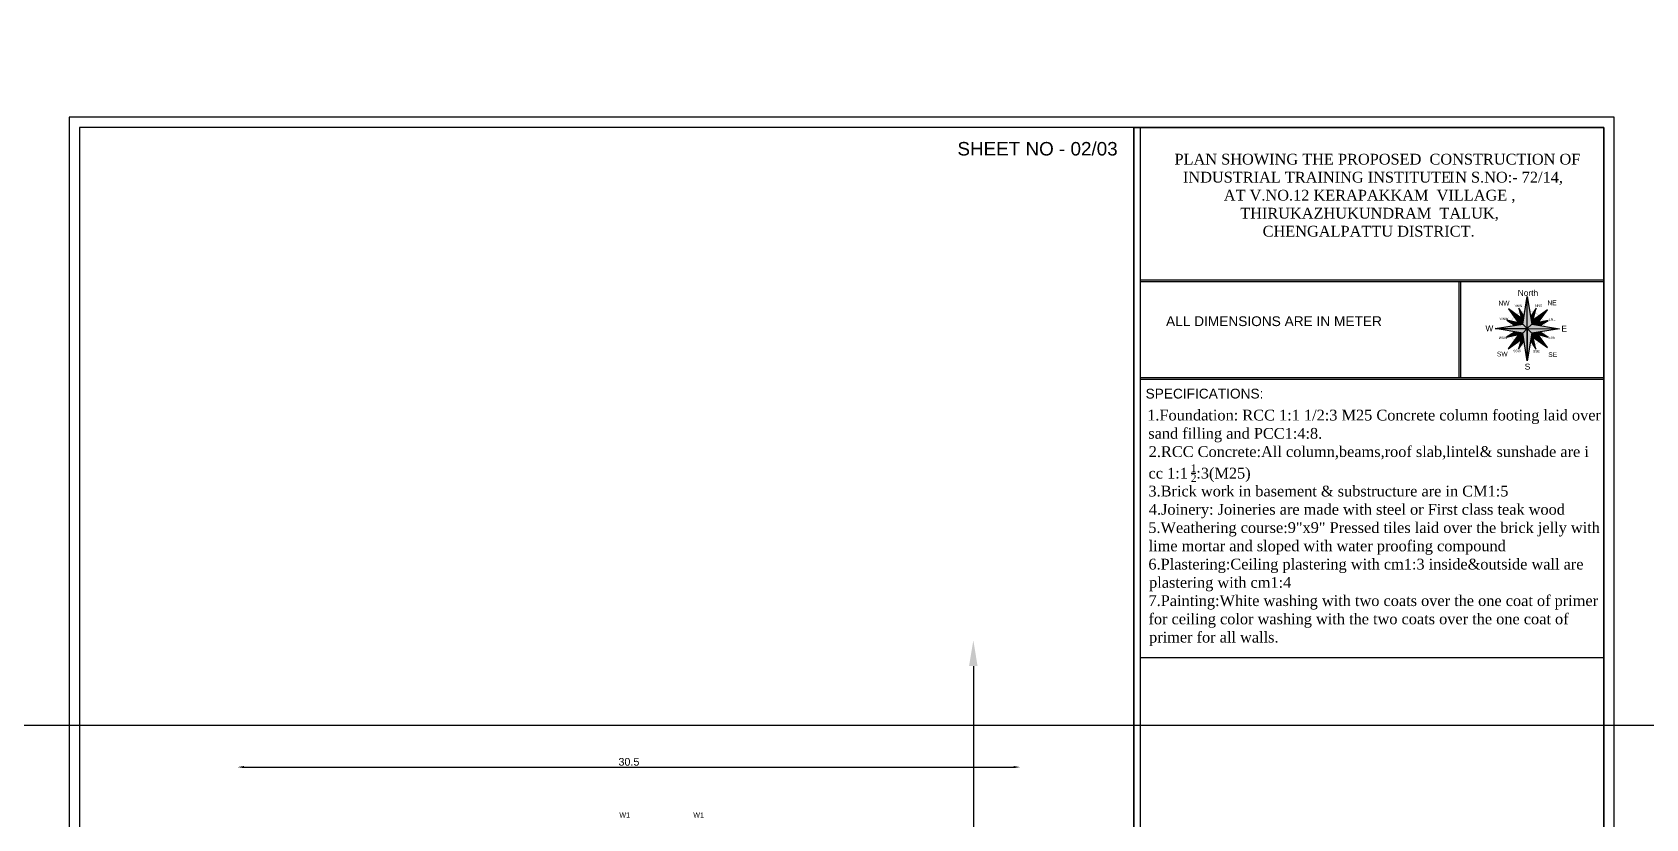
# Model space of a CAD drawing. Header units: metres. Extents: x 0 to 2048, y 111 to 219.
# Drawn here: x 1879.6 to 1942.5, y 177.4 to 208 of the extents above; entities that cross this region are included whole.
import ezdxf
from ezdxf.enums import TextEntityAlignment as Align

# ---------------------------------------------------------------- set-up
doc = ezdxf.new("R2010")
doc.units = ezdxf.units.M
doc.header["$LTSCALE"] = 0.5
doc.header["$MEASUREMENT"] = 0
doc.header["$PDMODE"] = 3
doc.layers.add('layout bou', color=1, linetype='Continuous', lineweight=60)
doc.layers.add('layout bou @ 1', color=1, linetype='Continuous', lineweight=60)
doc.styles.add('200LT_S', font='arial.ttf', dxfattribs={"height": 0.3})
doc.styles.add('AR', font='arial.ttf')
doc.styles.add('arial', font='arial.ttf')
doc.styles.add('Isa-', font='times.ttf')
doc.styles.add('PATTA & SITE', font='arial.ttf', dxfattribs={"height": 1.5})
doc.styles.add('PKA_Sub Heading', font='times.ttf')
doc.styles.get("Standard").update_dxf_attribs({"font": ''})
doc.styles.get('Standard').set_extended_font_data('Arial Black')
doc.dimstyles.new('Building Arrow', dxfattribs={"dimscale": 0, "dimtxt": 1, "dimasz": 1, "dimexe": 0.18, "dimexo": 0.0625, "dimgap": 0.09, "dimtad": 0, "dimdec": 1, "dimzin": 0, "dimdsep": 46, "dimtxsty": 'Standard', "dimcen": 0.09, "dimse1": 1, "dimse2": 1, "dimclrt": 7, "dimadec": 1, "dimazin": 0, "dimtfac": 1, "dimtdec": 1, "dimtofl": 0, "dimtmove": 0, "dimatfit": 3, "dimfxl": 0, "dimtolj": 1, "dimtzin": 0, "dimarcsym": 0})
doc.dimstyles.new('STANDARD$0', dxfattribs={"dimtxt": 0.5, "dimasz": 0.1, "dimexe": 2, "dimexo": 2, "dimgap": 0, "dimtad": 0, "dimzin": 0, "dimdsep": 46, "dimtxsty": 'Standard', "dimblk": 'OBLIQUE', "dimcen": -0.0625, "dimse1": 1, "dimse2": 1, "dimclrd": 3, "dimclre": 9, "dimadec": 0, "dimazin": 0, "dimtfac": 1, "dimtix": 1, "dimtofl": 0, "dimtmove": 2, "dimatfit": 3, "dimldrblk": 'OBLIQUE', "dimfxl": 0, "dimtolj": 1, "dimtzin": 0, "dimarcsym": 0})

# ---------------------------------------------------------------- blocks, each defined once
blk = doc.blocks.new('*D6')
at = {"layer": 'Defpoints', "color": 0, "lineweight": -3}
for p in [(1916.252, 184.327), (1916.252, 150.96), (1916.252, 150.96)]:
    blk.add_point(p, dxfattribs=at)
at = {"layer": 'layout bou', "color": 0, "lineweight": -2}
for p, q in [((1916.252, 183.327), (1916.252, 169.324)), ((1916.252, 151.96), (1916.252, 165.962))]:
    blk.add_line(p, q, dxfattribs=at)
at = {"layer": 'layout bou', "color": 0, "lineweight": -3}
for points in [[(1916.085, 183.327), (1916.418, 183.327), (1916.252, 184.327)], [(1916.085, 151.96), (1916.418, 151.96), (1916.252, 150.96)]]:
    blk.add_solid(points, dxfattribs=at)
at = {"layer": 'layout bou', "color": 7, "lineweight": 15, "insert": (1916.252, 167.643), "char_height": 1, "attachment_point": 5, "rotation": 90}
blk.add_mtext('\\A1;33.4', dxfattribs=at)
blk = doc.blocks.new('*D9')
at = {"layer": 'Defpoints', "color": 0, "lineweight": -3}
for p in [(1764.126, 208.032), (1764.126, 208.032), (1929.977, 145.704)]:
    blk.add_point(p, dxfattribs=at)
at = {"layer": 'layout bou', "color": 0, "lineweight": -2}
for p, q in [((1765.062, 207.68), (1845.087, 177.606)), ((1929.04, 146.056), (1849.016, 176.13))]:
    blk.add_line(p, q, dxfattribs=at)
at = {"layer": 'layout bou', "color": 0, "lineweight": -3}
for points in [[(1765.12, 207.836), (1765.003, 207.524), (1764.126, 208.032)], [(1929.099, 146.212), (1928.982, 145.9), (1929.977, 145.704)]]:
    blk.add_solid(points, dxfattribs=at)
at = {"layer": 'layout bou', "color": 7, "lineweight": 15, "insert": (1847.051, 176.868), "char_height": 1, "attachment_point": 5, "rotation": 339.40364}
blk.add_mtext('\\A1;177.2', dxfattribs=at)
blk = doc.blocks.new('_Oblique')
at = {"color": 0, "linetype": 'ByBlock', "lineweight": -2}
blk.add_line((-0.5, -0.5), (0.5, 0.5), dxfattribs=at)
blk = doc.blocks.new('*D111')
at = {"color": 3, "lineweight": -2, "ltscale": 2}
for p, q in [((0, 181.008), (995.278, 181.008)), ((1992.899, 181.008), (997.621, 181.008))]:
    blk.add_line(p, q, dxfattribs=at)
at = {"layer": 'Defpoints', "color": 0, "lineweight": -3, "ltscale": 2}
for p in [(0, 181.008), (1992.899, 181.008), (1992.899, 181.008)]:
    blk.add_point(p, dxfattribs=at)
at = {"color": 3, "lineweight": -2, "ltscale": 2, "xscale": 0.15, "yscale": 0.15, "zscale": 0.15, "rotation": 180}
blk.add_blockref('_Oblique', (0, 181.008), dxfattribs=at)
at = {"color": 3, "lineweight": -2, "ltscale": 2, "xscale": 0.15, "yscale": 0.15, "zscale": 0.15}
blk.add_blockref('_Oblique', (1992.899, 181.008), dxfattribs=at)
at = {"color": 0, "lineweight": -3, "ltscale": 2, "insert": (996.449, 181.008), "char_height": 0.5, "attachment_point": 5, "style": 'Isa-'}
blk.add_mtext('\\A1;3985.80', dxfattribs=at)

msp = doc.modelspace()

# ---------------------------------------------------------------- hatches: boundary and pattern name
at = {"lineweight": -3}
h = msp.add_hatch(color=5, dxfattribs=at)
h.paths.add_polyline_path([(1937.83636, 197.18347, 0.03167206), (1937.74772, 197.17778), (1937.66401, 196.64883), (1937.8369, 196.48164)])
h.paths.add_polyline_path([(1937.83594, 197.7352), (1937.74772, 197.17778, -0.03167206), (1937.83636, 197.18347)])
for color, points in [(5, [(1937.83594, 197.7352), (1937.8369, 196.48164), (1938.01139, 196.65203)]), (104, [(1937.10566, 197.25506), (1937.55412, 196.63178), (1937.66401, 196.64883), (1937.69262, 196.8296)]), (1, [(1937.71219, 196.95325), (1937.51183, 197.2726), (1937.59519, 196.90022), (1937.69262, 196.8296)]), (1, [(1938.18791, 197.2793), (1937.96523, 196.93698), (1937.99341, 196.76305), (1938.07072, 196.81812)]), (104, [(1938.62799, 197.21501), (1937.99341, 196.76305), (1938.01139, 196.65203), (1938.1935, 196.62292)]), (5, [(1937.66401, 196.64883), (1936.58259, 196.48097), (1937.8369, 196.48164)]), (1, [(1937.50397, 196.25308), (1937.55386, 196.32146), (1937.36355, 196.35272), (1937.03336, 196.15133)]), (1, [(1937.50317, 196.70259), (1937.04339, 196.80754), (1937.36218, 196.60198), (1937.55412, 196.63178)]), (104, [(1937.66736, 196.30283), (1937.55386, 196.32146), (1937.09988, 195.69915), (1937.69626, 196.12109)]), (5, [(1937.8369, 196.48164), (1937.66736, 196.30283), (1937.83937, 195.22089)]), (5, [(1939.09453, 196.47889), (1937.8369, 196.48164), (1938.01162, 196.30459)]), (1, [(1938.07396, 196.13803), (1937.99428, 196.19545), (1937.96585, 196.01661), (1938.17665, 195.68329)]), (104, [(1938.19942, 196.33482), (1938.01162, 196.30459), (1937.99428, 196.19545), (1938.62533, 195.74073)]), (1, [(1938.64757, 196.8039), (1938.26511, 196.7205), (1938.1935, 196.62292), (1938.32331, 196.60217)]), (1, [(1938.33071, 196.35595), (1938.19942, 196.33482), (1938.2634, 196.24558), (1938.64611, 196.14783)]), (1, [(1937.7157, 195.9988), (1937.69626, 196.12109), (1937.59487, 196.04936), (1937.50144, 195.67649)])]:
    msp.add_hatch(color=color, dxfattribs=at).paths.add_polyline_path(points)
h = msp.add_hatch(color=118, dxfattribs=at)
edge = h.paths.add_edge_path(flags=17)
edge.add_arc((1937.8369, 196.48164), 0.67484, 0, 360)
edge = h.paths.add_edge_path()
edge.add_arc((1937.8369, 196.48164), 0.70183, 0, 360)
h = msp.add_hatch(color=5, dxfattribs=at)
h.paths.add_polyline_path([(1937.8369, 196.48164), (1937.13507, 196.48126, 0.03288911), (1937.14118, 196.38923), (1937.66736, 196.30283)])
h.paths.add_polyline_path([(1937.13507, 196.48126), (1936.58259, 196.48097), (1937.14118, 196.38923, -0.03288911)])
h = msp.add_hatch(color=5, dxfattribs=at)
h.paths.add_polyline_path([(1938.53332, 196.5686), (1938.01139, 196.65203), (1937.8369, 196.48164), (1938.53873, 196.48011, 0.000546), (1938.53873, 196.48164, 0.03106594)])
h.paths.add_polyline_path([(1938.53332, 196.5686, -0.03161248), (1938.53873, 196.48011), (1939.09453, 196.47889)])
h = msp.add_hatch(color=5, dxfattribs=at)
h.paths.add_polyline_path([(1938.01162, 196.30459), (1937.8369, 196.48164), (1937.83828, 195.77981, 0.03248718), (1937.92918, 195.7859)])
h.paths.add_polyline_path([(1937.92918, 195.7859, -0.03248718), (1937.83828, 195.77981), (1937.83937, 195.22089)])

# ---------------------------------------------------------------- linework, layer by layer
at = {"color": 7, "lineweight": -3}
for p, q in [((1920.58186, 204.72498), (1881.01624, 204.72498)), ((1881.01624, 204.72498), (1881.01624, 138.48062)), ((1921.70322, 204.72498), (1920.58186, 204.72498)), ((1941.22392, 204.72498), (1921.70322, 204.72498)), ((1941.22392, 138.48062), (1941.22392, 204.72498)), ((1920.58186, 204.3213), (1881.41992, 204.3213)), ((1881.41992, 204.3213), (1881.41992, 138.8843)), ((1921.70322, 204.3213), (1920.58186, 204.3213)), ((1940.82024, 204.3213), (1921.70322, 204.3213)), ((1922.511, 204.3213), (1922.511, 138.8843)), ((1922.511, 138.8843), (1922.511, 204.3213)), ((1922.511, 204.3213), (1940.82024, 204.3213)), ((1922.75287, 204.3213), (1922.75287, 138.8843)), ((1940.82024, 204.3213), (1940.82024, 138.8843)), ((1940.82024, 138.8843), (1940.82024, 204.3213)), ((1922.75287, 198.38451), (1940.82024, 198.38451)), ((1922.75287, 198.3154), (1940.82024, 198.3154)), ((1935.16626, 198.3154), (1935.16626, 194.57813)), ((1935.23537, 198.3154), (1935.23537, 194.57813)), ((1922.75287, 194.57813), (1940.82024, 194.57813)), ((1922.75287, 194.50902), (1940.82024, 194.50902)), ((1922.75287, 183.6664), (1940.82024, 183.6664)), ((1887.8297, 179.39237), (1917.8297, 179.39237))]:
    msp.add_line(p, q, dxfattribs=at)
at = {"color": 9, "lineweight": -3}
for p, q in [((1937.69262, 196.8296), (1937.10566, 197.25506)), ((1937.10566, 197.25506), (1937.55412, 196.63178)), ((1937.71219, 196.95325), (1937.51183, 197.2726)), ((1937.51183, 197.2726), (1937.59519, 196.90022)), ((1938.18791, 197.2793), (1937.96523, 196.93698)), ((1938.62799, 197.21501), (1937.99341, 196.76305)), ((1938.07072, 196.81812), (1938.18791, 197.2793)), ((1938.1935, 196.62292), (1938.62799, 197.21501)), ((1937.36355, 196.35272), (1937.03336, 196.15133)), ((1937.03336, 196.15133), (1937.50397, 196.25308)), ((1937.50317, 196.70259), (1937.04339, 196.80754)), ((1937.04339, 196.80754), (1937.36218, 196.60198)), ((1937.55386, 196.32146), (1937.09988, 195.69915)), ((1937.99428, 196.19545), (1938.62533, 195.74073)), ((1938.62533, 195.74073), (1938.19942, 196.33482)), ((1938.2634, 196.24558), (1938.64611, 196.14783)), ((1938.64757, 196.8039), (1938.26511, 196.7205)), ((1938.32331, 196.60217), (1938.64757, 196.8039)), ((1938.64611, 196.14783), (1938.33071, 196.35595)), ((1937.09988, 195.69915), (1937.69626, 196.12109)), ((1937.59487, 196.04936), (1937.50144, 195.67649)), ((1937.50144, 195.67649), (1937.7157, 195.9988)), ((1937.96585, 196.01661), (1938.17665, 195.68329)), ((1938.17665, 195.68329), (1938.07396, 196.13803))]:
    msp.add_line(p, q, dxfattribs=at)
at = {"color": 0, "lineweight": -3}
msp.add_line((1924.73549, 190.84833), (1924.92549, 190.84833), dxfattribs=at)
at = {"color": 9, "lineweight": -3}
for points in [[(1936.58259, 196.48097), (1937.66401, 196.64883), (1937.83594, 197.7352), (1938.01139, 196.65203), (1939.09453, 196.47889), (1938.01162, 196.30459), (1937.83937, 195.22089), (1937.66736, 196.30283), (1936.58259, 196.48097)], [(1937.8369, 196.48164), (1937.83594, 197.7352)], [(1936.58259, 196.48097), (1937.8369, 196.48164), (1937.66401, 196.64883)], [(1937.83937, 195.22089), (1937.8369, 196.48164), (1937.66736, 196.30283)], [(1937.8369, 196.48164), (1938.01139, 196.65203)], [(1937.8369, 196.48164), (1939.09453, 196.47889)], [(1937.8369, 196.48164), (1938.01162, 196.30459)], [(1937.8369, 196.48164), (1937.83937, 195.22089)]]:
    msp.add_lwpolyline(points, dxfattribs=at)
at = {"color": 7, "lineweight": -3}
for points in [[(1887.8297, 179.43403), (1887.8297, 179.3507), (1887.5797, 179.39237)], [(1917.8297, 179.43403), (1917.8297, 179.3507), (1918.0797, 179.39237)]]:
    msp.add_solid(points, dxfattribs=at)

# ---------------------------------------------------------------- texts
at = {"color": 7, "linetype": 'Continuous', "lineweight": -3, "style": 'AR'}
msp.add_text('SHEET NO - 02/03', height=0.5258062, dxfattribs=at).set_placement((1915.63169, 203.2289))
at = {"color": 0, "lineweight": -3, "style": 'PKA_Sub Heading'}
for s, height, p in [('PLAN SHOWING THE PROPOSED  CONSTRUCTION OF', 0.420645, (1924.09252, 202.87509)), ('INDUSTRIAL TRAINING INSTITUTE ', 0.420645, (1924.42127, 202.17356)), ('I', 0.42064, (1934.78879, 202.17356)), ('N S.NO:- 72/14,', 0.420645, (1935.02907, 202.17356)), ('AT V.NO.12 KERAPAKKAM  VILLAGE ,', 0.420645, (1926.01275, 201.4712)), ('THIRUKAZHUKUNDRAM  TALUK,', 0.420645, (1926.65238, 200.76921)), ('CHENGALPATTU DISTRICT.', 0.420645, (1927.52726, 200.06753)), ('1.Foundation: RCC 1:1 1/2:3 M25 Concrete column footing laid over', 0.420645, (1923.02835, 192.90034)), ('sand filling and PCC1:4:8.', 0.420645, (1923.07081, 192.18865)), ('2.RCC Concrete:All column,beams,roof slab,lintel& sunshade are i', 0.420645, (1923.08779, 191.47696)), ('1', 0.29445, (1924.72286, 190.89741)), ('cc 1:1 ', 0.420645, (1923.0799, 190.63801)), ('2', 0.29445, (1924.72615, 190.50544)), (':3(M25)', 0.420645, (1924.94099, 190.63801)), ('3.Brick work in basement & substructure are in CM1:5', 0.4206445, (1923.07596, 189.93928)), ('4.Joinery: Joineries are made with steel or First class teak wood', 0.4206445, (1923.09143, 189.22759)), ('5.Weathering course:9"x9" Pressed tiles laid over the brick jelly with', 0.4206445, (1923.07141, 188.51575)), ('lime mortar and sloped with water proofing compound', 0.4206445, (1923.08263, 187.80391)), ('6.Plastering:Ceiling plastering with cm1:3 inside&outside wall are', 0.4206445, (1923.07444, 187.09222)), ('plastering with cm1:4', 0.4206445, (1923.10113, 186.38053)), ('7.Painting:White washing with two coats over the one coat of primer', 0.4206445, (1923.07808, 185.66884)), ('for ceiling color washing with the two coats over the one coat of', 0.4206445, (1923.07717, 184.95715)), ('primer for all walls.', 0.4206445, (1923.10113, 184.24546))]:
    msp.add_text(s, height=height, dxfattribs=at).set_placement(p)
at = {"color": 5, "lineweight": -3, "style": 'arial'}
for s, p in [('NW', (1936.71411, 197.3796)), ('NE', (1938.62529, 197.39419)), ('SW', (1936.65677, 195.39832)), ('SE', (1938.65789, 195.37671))]:
    msp.add_text(s, height=0.18608, dxfattribs=at).set_placement(p)
at = {"color": 1, "lineweight": -3, "style": 'arial'}
for s, p in [('North', (1937.46852, 197.75652)), ('W', (1936.20927, 196.37758)), ('E', (1939.16839, 196.36793)), ('S', (1937.73981, 194.88434))]:
    msp.add_text(s, height=0.2326, dxfattribs=at).set_placement(p)
at = {"color": 7, "lineweight": -3, "style": 'AR'}
for s, p in [('ALL DIMENSIONS ARE IN METER', (1927.96807, 196.77057)), ('SPECIFICATIONS:', (1925.2608, 193.94791))]:
    msp.add_text(s, height=0.3816303, dxfattribs=at).set_placement(p, align=Align.MIDDLE)
at = {"color": 6, "lineweight": -3, "style": 'arial'}
for s, p in [('WNW', (1936.76031, 196.81619)), ('NNW', (1937.33109, 197.32732)), ('NNE', (1938.14347, 197.33026)), ('ENE', (1938.67066, 196.79547)), ('ESE', (1938.6667, 196.09215)), ('WSW', (1936.72958, 196.0767)), ('SSW', (1937.29014, 195.56196)), ('SSE', (1938.0653, 195.55513))]:
    msp.add_text(s, height=0.09304, dxfattribs=at).set_placement(p)
at = {"lineweight": -3, "style": 'PATTA & SITE'}
for p in [(1902.45658, 177.42569, 0), (1905.33664, 177.42569, 0)]:
    msp.add_text('W1', height=0.199101, rotation=359.6195388, dxfattribs=at).set_placement(p)
at = {"lineweight": -3, "insert": (1902.8297, 179.59564), "char_height": 0.3, "attachment_point": 5, "style": '200LT_S'}
msp.add_mtext('30.5', dxfattribs=at)

# ---------------------------------------------------------------- dimensions: what is measured, and where the dimension line sits
at = {"color": 7, "lineweight": -3, "ltscale": 2}
dim = msp.add_aligned_dim(p1=(0, 181.00831), p2=(1992.89889, 181.00832), distance=0, dimstyle='STANDARD$0', override={"dimasz": 0.15, "dimlfac": 2, "dimtxsty": 'Isa-', "dimfxlon": 1}, dxfattribs=at)
dim.commit()
dim.dimension.update_dxf_attribs({"geometry": '*D111', "text_midpoint": (996.44944, 181.00832)})
at = {"layer": 'layout bou @ 1', "color": 8, "lineweight": 15}
for p1, p2, picture, middle in [((1929.97654, 145.70445), (1764.12569, 208.03165), '*D9', (1847.05112, 176.86805)), ((1916.25154, 184.32683), (1916.25154, 150.95958), '*D6', (1916.25154, 167.6432))]:
    dim = msp.add_aligned_dim(p1=p1, p2=p2, distance=0, dimstyle='Building Arrow', override={"dimscale": 1, "dimtix": 0, "dimtofl": 0, "dimtmove": 0, "dimatfit": 3}, dxfattribs=at)
    dim.commit()
    dim.dimension.update_dxf_attribs({"geometry": picture, "text_midpoint": middle})

doc.saveas('drawing.dxf')
